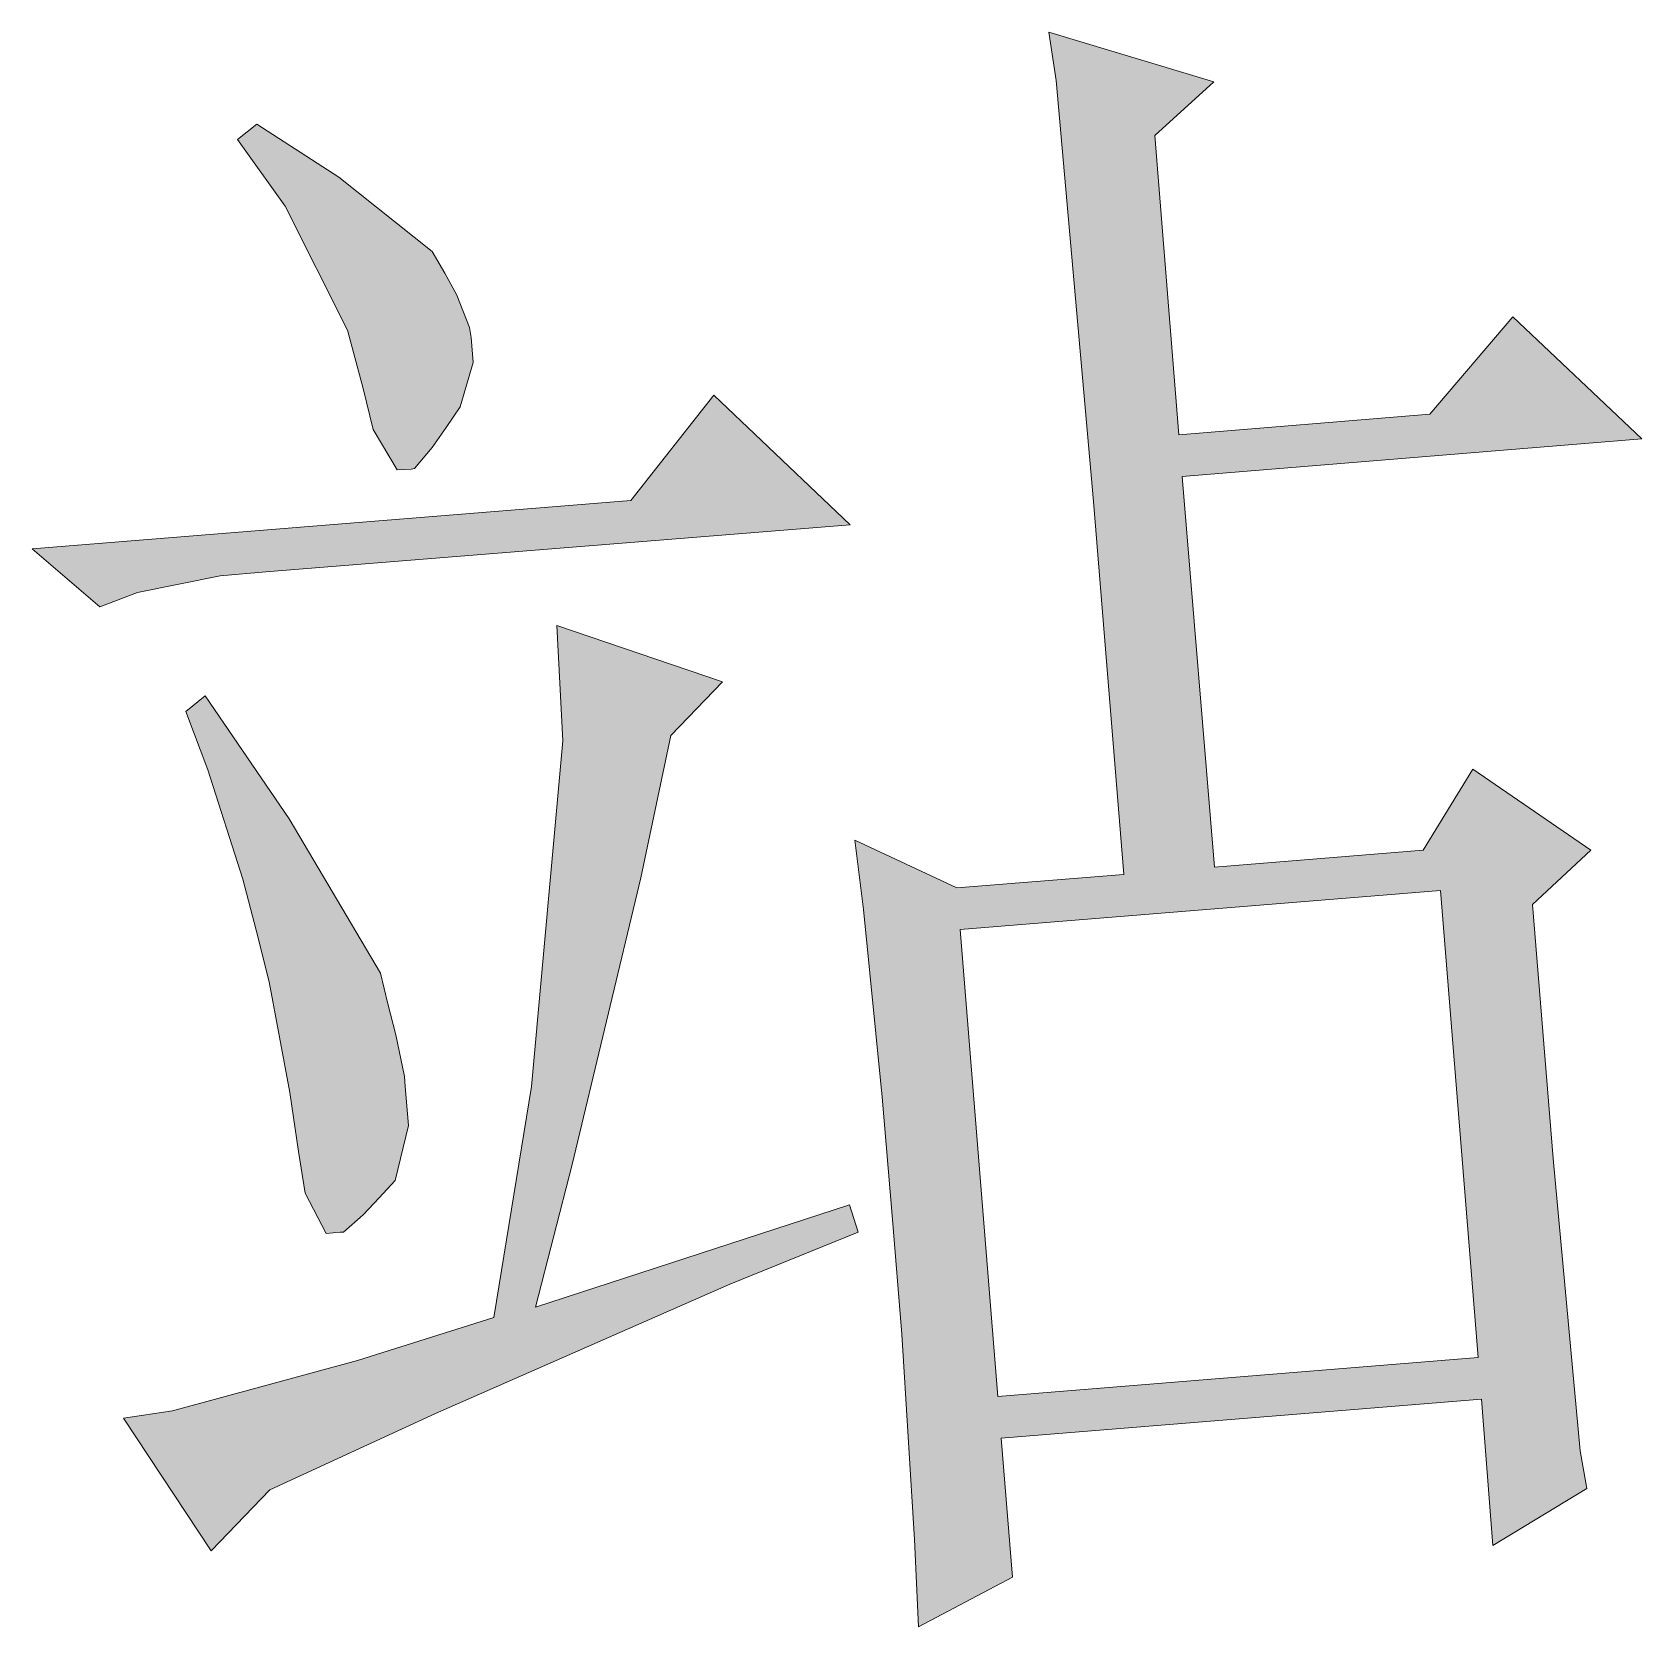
# Model space of a CAD drawing. Header units: millimetres. Extents: x -4415 to 173792, y -78716 to 47289.
# Drawn here: x 57012 to 59588, y -20956 to -18405 of the extents above; entities that cross this region are included whole.
import ezdxf

# ---------------------------------------------------------------- set-up
doc = ezdxf.new("R2010")
doc.units = ezdxf.units.MM

msp = doc.modelspace()

# ---------------------------------------------------------------- hatches: boundary and pattern name
h = msp.add_hatch(color=0)
h.paths.add_polyline_path([(58638.8, -18405.2), (58902.8, -18484.6), (58808.4, -18570.5), (58847, -19049.3), (59248.5, -19016), (59381.6, -18860.3), (59587.7, -19055.7), (58852.4, -19115.8), (58903.9, -19740.6), (59237.8, -19713.8), (59317.2, -19583.9), (59506.1, -19713.8), (59412.8, -19800.7), (59446, -20206.5), (59489, -20674.6), (59499.7, -20734.7), (59349.4, -20825.9), (59331.2, -20591.9), (58562.5, -20654.2), (58580.8, -20876.4), (58430.5, -20955.8), (58424.1, -20816.3), (58403.7, -20487.8), (58388.6, -20297.8), (58372.5, -20108.8), (58342.5, -19808.2), (58328.5, -19697.7), (58491.7, -19773.9), (58759, -19752.4), (58710.7, -19155.6), (58650.6, -18482.5)])
h.paths.add_polyline_path([(58497.1, -19840.4), (58557.2, -20587.6), (59325.8, -20525.3), (59265.7, -19778.2)])
h = msp.add_hatch(color=0)
h.dxf.hatch_style = 2
h.paths.add_polyline_path([(57372, -18552.2), (57503, -18637.1), (57652.2, -18756.2), (57672.6, -18790.6), (57691.9, -18826), (57712.3, -18877.5), (57714.5, -18893.6), (57717.7, -18933.3), (57697.3, -19004.2), (57674.8, -19037.5), (57652.2, -19069.7), (57624.3, -19103), (57618.9, -19104), (57596.4, -19105.1), (57557.8, -19040.7), (57541.7, -18975.2), (57517, -18881.8), (57417.1, -18683.2), (57340.9, -18576.9)])
h = msp.add_hatch(color=0)
h.dxf.hatch_style = 2
h.paths.add_polyline_path([(57012.4, -19231.8), (57970, -19154.5), (58103.1, -18985.9), (58321, -19193.1), (57386, -19268.3), (57313, -19274.7), (57181, -19301.6), (57120.8, -19324.1)])
h = msp.add_hatch(color=0)
h.dxf.hatch_style = 2
h.paths.add_polyline_path([(57158.4, -20622), (57236.8, -20610.1), (57533.1, -20529.6), (57751, -20460.9), (57811.1, -20091.6), (57861.6, -19538.8), (57851.9, -19354.2), (58117, -19444.3), (58034.4, -19530.2), (57986.1, -19757.8), (57876.6, -20216.2), (57817.5, -20444.8), (58319.9, -20280.6), (58333.9, -20324.6), (58127.8, -20408.3), (57657.6, -20614.4), (57392.4, -20736.8), (57299, -20834.5)])
h = msp.add_hatch(color=0)
h.dxf.hatch_style = 2
h.paths.add_polyline_path([(57289.4, -19466.9), (57423.6, -19663.3), (57569.6, -19910.2), (57581.4, -19959.6), (57594.3, -20009), (57608.2, -20075.5), (57609.3, -20091.6), (57614.6, -20153.9), (57593.2, -20241.9), (57567.4, -20269.8), (57541.7, -20296.7), (57510.5, -20324.6), (57505.2, -20324.6), (57482.6, -20326.7), (57449.3, -20262.3), (57438.6, -20195.8), (57424.6, -20101.3), (57391.4, -19924.2), (57371, -19841.5), (57349.5, -19759.9), (57293.7, -19585), (57258.2, -19491.6)])

# ---------------------------------------------------------------- linework, layer by layer
at = {"color": 0, "lineweight": 0}
for points in [[(58638.8, -18405.2), (58902.8, -18484.6), (58808.4, -18570.5), (58847, -19049.3), (59248.5, -19016), (59381.6, -18860.3), (59587.7, -19055.7), (58852.4, -19115.8), (58903.9, -19740.6), (59237.8, -19713.8), (59317.2, -19583.9), (59506.1, -19713.8), (59412.8, -19800.7), (59446, -20206.5), (59489, -20674.6), (59499.7, -20734.7), (59349.4, -20825.9), (59331.2, -20591.9), (58562.5, -20654.2), (58580.8, -20876.4), (58430.5, -20955.8), (58424.1, -20816.3), (58403.7, -20487.8), (58388.6, -20297.8), (58372.5, -20108.8), (58342.5, -19808.2), (58328.5, -19697.7), (58491.7, -19773.9), (58759, -19752.4), (58710.7, -19155.6), (58650.6, -18482.5)], [(57372, -18552.2), (57503, -18637.1), (57652.2, -18756.2), (57672.6, -18790.6), (57691.9, -18826), (57712.3, -18877.5), (57714.5, -18893.6), (57717.7, -18933.3), (57697.3, -19004.2), (57674.8, -19037.5), (57652.2, -19069.7), (57624.3, -19103), (57618.9, -19104), (57596.4, -19105.1), (57557.8, -19040.7), (57541.7, -18975.2), (57517, -18881.8), (57417.1, -18683.2), (57340.9, -18576.9)], [(57012.4, -19231.8), (57970, -19154.5), (58103.1, -18985.9), (58321, -19193.1), (57386, -19268.3), (57313, -19274.7), (57181, -19301.6), (57120.8, -19324.1)], [(57158.4, -20622), (57236.8, -20610.1), (57533.1, -20529.6), (57751, -20460.9), (57811.1, -20091.6), (57861.6, -19538.8), (57851.9, -19354.2), (58117, -19444.3), (58034.4, -19530.2), (57986.1, -19757.8), (57876.6, -20216.2), (57817.5, -20444.8), (58319.9, -20280.6), (58333.9, -20324.6), (58127.8, -20408.3), (57657.6, -20614.4), (57392.4, -20736.8), (57299, -20834.5)], [(57289.4, -19466.9), (57423.6, -19663.3), (57569.6, -19910.2), (57581.4, -19959.6), (57594.3, -20009), (57608.2, -20075.5), (57609.3, -20091.6), (57614.6, -20153.9), (57593.2, -20241.9), (57567.4, -20269.8), (57541.7, -20296.7), (57510.5, -20324.6), (57505.2, -20324.6), (57482.6, -20326.7), (57449.3, -20262.3), (57438.6, -20195.8), (57424.6, -20101.3), (57391.4, -19924.2), (57371, -19841.5), (57349.5, -19759.9), (57293.7, -19585), (57258.2, -19491.6)], [(58497.1, -19840.4), (58557.2, -20587.6), (59325.8, -20525.3), (59265.7, -19778.2)]]:
    msp.add_lwpolyline(points, close=True, dxfattribs=at)

doc.saveas('drawing.dxf')
